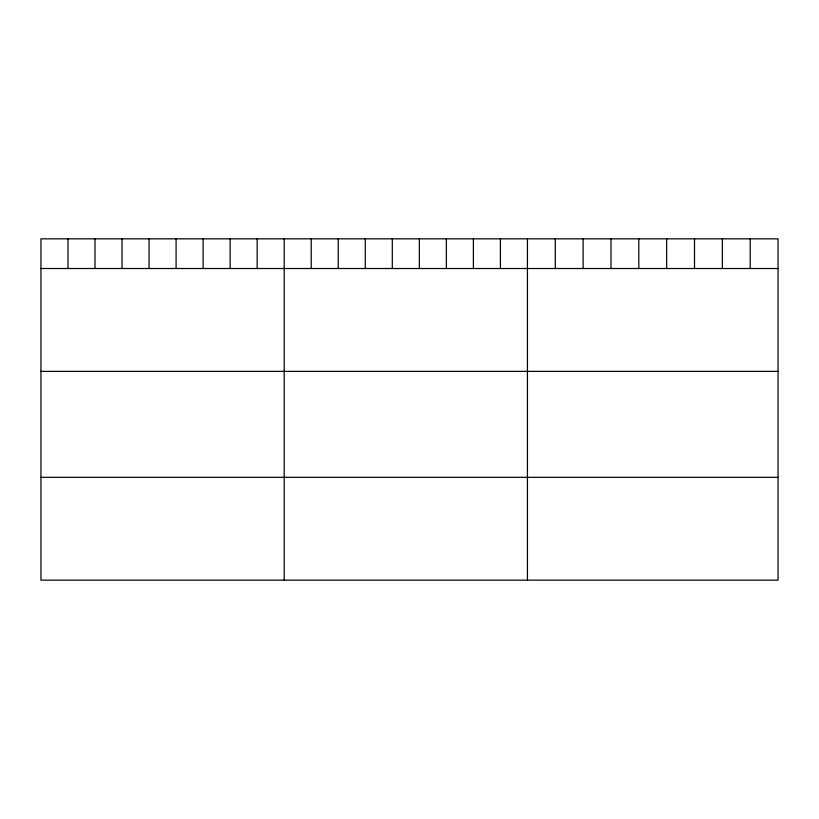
<?xml version="1.0" encoding="UTF-8"?>
<svg xmlns="http://www.w3.org/2000/svg" width="819" height="819" viewBox="0 0 819 819"><rect width="100%" height="100%" fill="white"/><g stroke="black" fill="none" stroke-linecap="round" stroke-linejoin="round"><path stroke-width="1.23" d="M778.05 268.519L778.05 580.159L40.95 580.159L40.95 238.841L778.05 238.841L778.05 268.519L40.95 268.519M40.95 371.365L778.05 371.365M40.95 477.323L778.05 477.323M750.204 238.841L750.204 268.519M722.358 238.841L722.358 268.519M694.512 238.841L694.512 268.519M666.666 238.841L666.666 268.519M638.82 238.841L638.82 268.519M610.974 238.841L610.974 268.519M583.128 238.841L583.128 268.519M555.282 238.841L555.282 268.519M527.436 238.841L527.436 580.159M500.409 238.841L500.409 268.519M473.382 238.841L473.382 268.519M446.355 238.841L446.355 268.519M419.328 238.841L419.328 268.519M392.301 238.841L392.301 268.519M365.274 238.841L365.274 268.519M338.247 238.841L338.247 268.519M311.22 238.841L311.22 268.519M284.193 238.841L284.193 580.159M257.166 238.841L257.166 268.519M230.139 238.841L230.139 268.519M203.112 238.841L203.112 268.519M176.085 238.841L176.085 268.519M149.058 238.841L149.058 268.519M122.031 238.841L122.031 268.519M95.004 238.841L95.004 268.519M67.977 238.841L67.977 268.519"/></g></svg>
